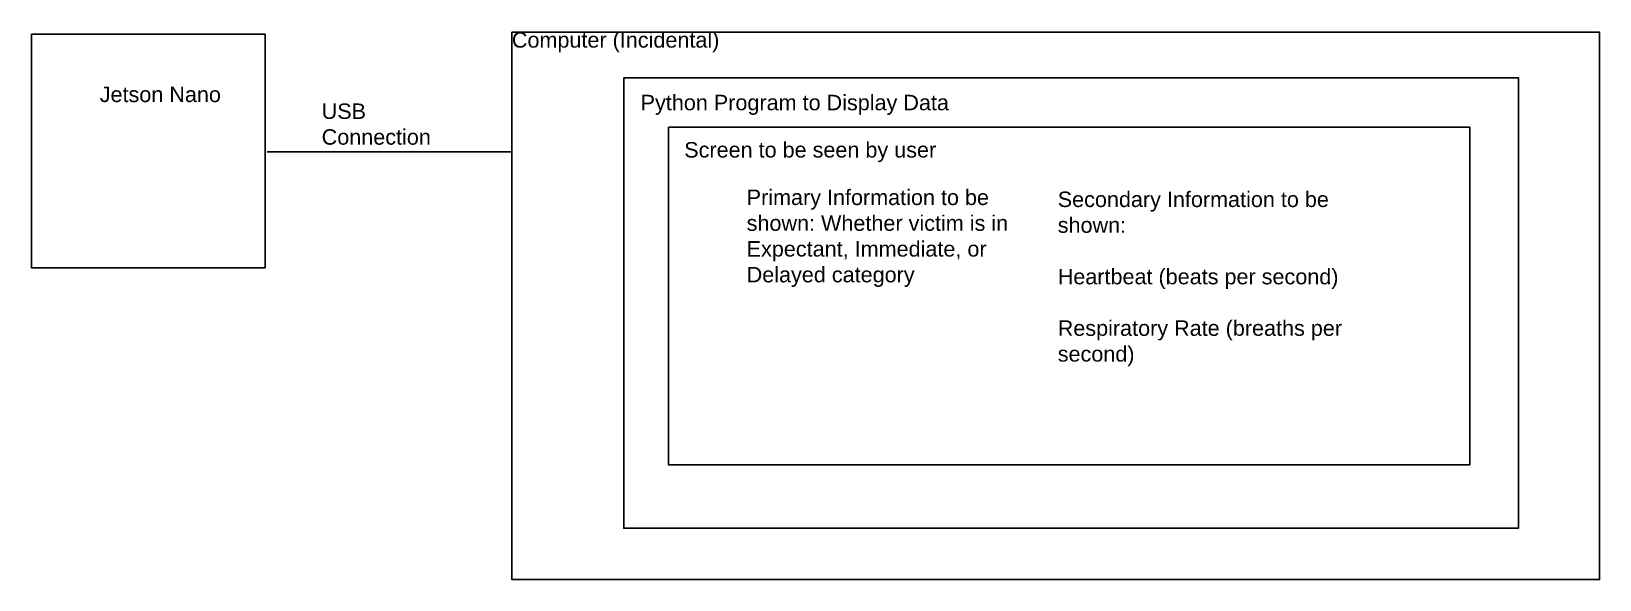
# Model space of a CAD drawing. Header units: inches. Extents: x 6.9 to 57.6, y 2.3 to 20.1.
import ezdxf

# ---------------------------------------------------------------- set-up
doc = ezdxf.new("R2010")
doc.units = ezdxf.units.IN
doc.header["$MEASUREMENT"] = 0
doc.styles.get("Standard").update_dxf_attribs({"font": 'arial.ttf'})

msp = doc.modelspace()

# ---------------------------------------------------------------- linework, layer by layer
msp.add_line((14.523, 16.172), (22.442, 16.172))
for points in [[(6.894, 19.984), (14.459, 19.984), (14.459, 12.424), (6.894, 12.424)], [(22.442, 20.048), (57.642, 20.048), (57.642, 2.334), (22.442, 2.334)], [(26.064, 18.574), (55.013, 18.574), (55.013, 3.999), (26.064, 3.999)], [(27.507, 16.972), (53.442, 16.972), (53.442, 6.049), (27.507, 6.049)]]:
    msp.add_lwpolyline(points, close=True)

# ---------------------------------------------------------------- texts
at = {"char_height": 0.5, "attachment_point": 1}
for s, width, insert in [('Computer (Incidental)', 6.44369, (22.442, 20.048)), ('Jetson Nano', 5.06519, (9.106, 18.286)), ('Python Program to Display Data', 10.48302, (26.609, 18.021)), ('USB Connection', 4.68049, (16.287, 17.741)), ('Screen to be seen by user', 8.62365, (28.02, 16.492)), ('Primary Information to be shown: Whether victim is in Expectant, Immediate, or Delayed category', 10.00215, (30.04, 14.954)), ('Secondary Information to be shown:\\P\\PHeartbeat (beats per second)\\P\\PRespiratory Rate (breaths per second)', 9.87391, (40.106, 14.89))]:
    msp.add_mtext_dynamic_manual_height_columns(s, width=width, gutter_width=1, heights=[0], dxfattribs=dict(at, insert=insert))

doc.saveas('drawing.dxf')
